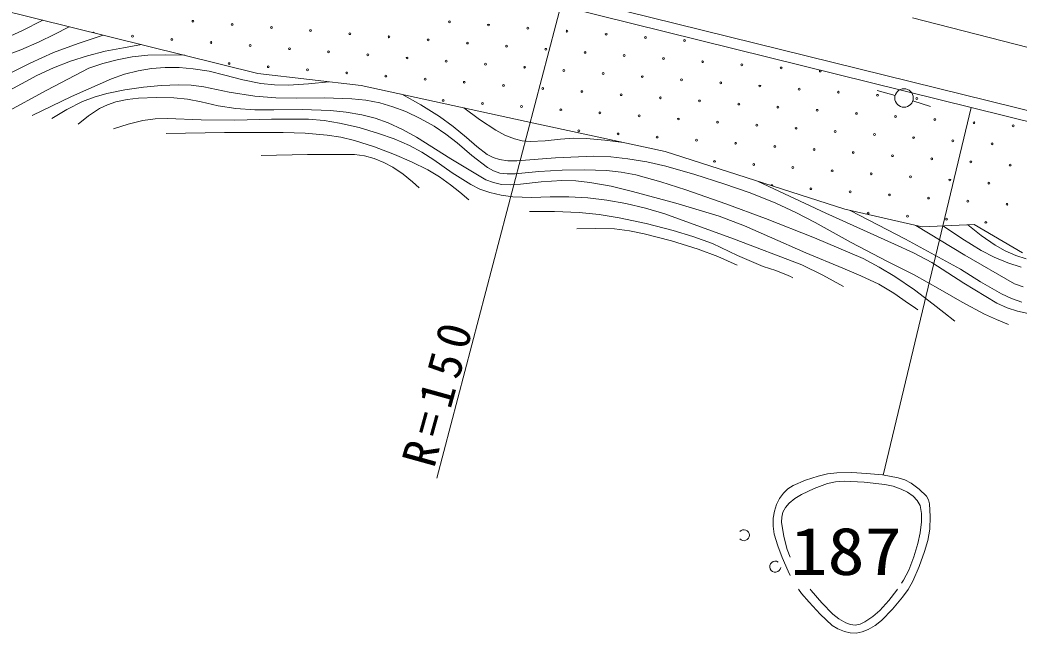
# Model space of a CAD drawing. Units: millimetres, scale not verified. Extents: x 40000 to 680000, y 20000 to 380000.
# Drawn here: x 454148 to 508031, y 242051 to 275094 of the extents above; entities that cross this region are included whole.
import ezdxf
from ezdxf.enums import TextEntityAlignment as Align

# ---------------------------------------------------------------- set-up
doc = ezdxf.new("R2010")
doc.units = ezdxf.units.MM
doc.header["$LTSCALE"] = 1000
doc.linetypes.add('CHAIN', pattern=[18.5, 12, -1.5, 3.5, -1.5])
doc.layers.add('S-BGD', color=7, linetype='Continuous', lineweight=13)
doc.styles.add('ＭＳ ゴシック', font='')
doc.styles.get('ＭＳ ゴシック').set_extended_font_data('MS Gothic')

msp = doc.modelspace()

# ---------------------------------------------------------------- linework, layer by layer
at = {"layer": 'S-BGD'}
for p, q in [((484353, 279779), (476623, 250390)), ((483465, 276397), (520631, 267207)), ((452879, 275693), (466982, 272218)), ((483437, 275824), (520603, 266635)), ((454250, 274507), (455375, 275078)), ((453091, 273982), (454250, 274507)), ((455175, 273922), (455983, 274317)), ((455983, 274317), (456794, 274728)), ((457288, 273826), (458641, 274274)), ((454190, 273482), (455175, 273922)), ((455948, 273337), (457288, 273826)), ((459724, 273599), (460707, 273764)), ((453189, 273101), (454190, 273482)), ((454699, 272772), (455948, 273337)), ((457795, 273168), (458745, 273406)), ((458745, 273406), (459724, 273599)), ((460206, 273100), (461041, 273190)), ((461041, 273190), (462008, 273222)), ((462008, 273222), (462985, 273193)), ((462985, 273193), (463005, 273192)), ((463005, 273192), (463035, 273191)), ((453470, 272149), (454699, 272772)), ((455951, 272511), (456870, 272874)), ((456870, 272874), (457795, 273168)), ((457866, 272493), (458614, 272749)), ((458614, 272749), (459390, 272951)), ((459390, 272951), (460206, 273100)), ((455065, 272098), (455951, 272511)), ((455588, 271320), (457866, 272493)), ((459085, 271927), (459793, 272168)), ((459793, 272168), (460529, 272355)), ((460529, 272355), (461250, 272474)), ((461250, 272474), (461980, 272533)), ((461980, 272533), (462730, 272530)), ((462730, 272530), (463488, 272466)), ((463488, 272466), (464347, 272327)), ((464347, 272327), (465205, 272127)), ((465205, 272127), (466171, 271864)), ((466982, 272218), (472548, 271565)), ((453396, 271195), (455065, 272098)), ((456922, 270964), (459085, 271927)), ((460818, 271474), (461761, 271570)), ((461761, 271570), (462700, 271605)), ((462700, 271605), (463375, 271575)), ((463375, 271575), (464056, 271484)), ((466171, 271864), (467145, 271662)), ((467145, 271662), (467879, 271593)), ((467879, 271593), (468629, 271584)), ((468629, 271584), (469718, 271651)), ((469718, 271651), (470807, 271769)), ((453345, 270098), (455588, 271320)), ((458157, 270939), (458826, 271132)), ((458826, 271132), (459809, 271331)), ((459809, 271331), (460818, 271474)), ((464056, 271484), (465427, 271204)), ((465427, 271204), (466817, 270981)), ((472548, 271565), (481869, 269528)), ((474735, 271087), (475776, 270515)), ((501348, 271028), (500387, 271302)), ((454798, 269953), (456922, 270964)), ((456675, 270264), (457519, 270693)), ((457519, 270693), (458157, 270939)), ((458444, 270319), (458867, 270526)), ((458867, 270526), (459325, 270682)), ((459325, 270682), (459922, 270811)), ((459922, 270811), (460538, 270882)), ((460538, 270882), (461496, 270916)), ((461496, 270916), (462448, 270890)), ((462448, 270890), (463179, 270818)), ((463179, 270818), (463912, 270684)), ((463912, 270684), (464844, 270471)), ((466817, 270981), (467941, 270903)), ((467941, 270903), (469076, 270884)), ((469076, 270884), (470561, 270898)), ((470561, 270898), (472052, 270852)), ((472052, 270852), (472806, 270767)), ((472806, 270767), (473561, 270620)), ((473561, 270620), (474261, 270418)), ((475776, 270515), (476779, 269894)), ((502305, 270737), (503257, 270431)), ((455863, 269783), (456675, 270264)), ((457852, 269921), (458444, 270319)), ((464844, 270471), (465795, 270315)), ((465795, 270315), (466813, 270256)), ((466813, 270256), (467846, 270257)), ((467846, 270257), (469376, 270267)), ((469376, 270267), (470901, 270217)), ((470901, 270217), (471748, 270133)), ((471748, 270133), (472587, 269988)), ((472587, 269988), (473309, 269794)), ((474261, 270418), (474953, 270156)), ((474953, 270156), (475732, 269786)), ((478086, 270355), (478924, 269734)), ((505447, 270382), (500710, 250562)), ((457295, 269473), (457852, 269921)), ((459196, 269225), (459980, 269482)), ((459980, 269482), (460782, 269681)), ((460782, 269681), (461431, 269761)), ((461431, 269761), (462099, 269783)), ((462099, 269783), (463921, 269709)), ((463921, 269709), (465729, 269696)), ((465729, 269696), (467714, 269755)), ((467714, 269755), (469701, 269754)), ((469701, 269754), (470546, 269677)), ((470546, 269677), (471384, 269540)), ((471384, 269540), (472436, 269290)), ((473309, 269794), (474005, 269545)), ((474005, 269545), (474775, 269193)), ((475732, 269786), (476482, 269363)), ((476779, 269894), (477518, 269359)), ((478924, 269734), (479819, 269149)), ((481869, 269528), (488950, 267999)), ((462037, 268981), (465187, 269033)), ((465187, 269033), (468343, 269025)), ((468343, 269025), (469524, 268990)), ((469524, 268990), (470709, 268894)), ((470709, 268894), (471447, 268777)), ((472436, 269290), (473485, 268979)), ((473485, 268979), (474326, 268681)), ((474775, 269193), (475532, 268781)), ((476482, 269363), (477125, 268941)), ((477125, 268941), (477731, 268471)), ((477518, 269359), (478235, 268765)), ((479819, 269149), (480303, 268893)), ((480303, 268893), (480813, 268691)), ((471447, 268777), (472183, 268599)), ((472183, 268599), (473270, 268250)), ((474326, 268681), (475153, 268322)), ((475532, 268781), (477379, 267608)), ((477731, 268471), (478520, 267785)), ((478235, 268765), (478781, 268279)), ((480813, 268691), (481232, 268588)), ((481232, 268588), (481670, 268544)), ((481670, 268544), (482475, 268574)), ((482475, 268574), (483301, 268665)), ((483301, 268665), (484006, 268720)), ((484006, 268720), (484706, 268714)), ((484706, 268714), (485699, 268625)), ((485699, 268625), (486697, 268486)), ((467155, 267791), (469664, 267849)), ((469664, 267849), (472198, 267848)), ((472198, 267848), (472728, 267768)), ((473270, 268250), (474342, 267841)), ((474342, 267841), (475259, 267456)), ((475153, 268322), (475818, 267972)), ((475818, 267972), (476465, 267564)), ((478781, 268279), (479351, 267850)), ((479351, 267850), (479669, 267683)), ((488950, 267999), (498628, 264892)), ((472728, 267768), (473255, 267627)), ((473255, 267627), (473766, 267421)), ((473766, 267421), (474263, 267155)), ((475259, 267456), (476145, 267018)), ((476465, 267564), (477450, 266861)), ((477379, 267608), (479278, 266475)), ((478520, 267785), (479363, 267136)), ((479669, 267683), (480017, 267569)), ((480017, 267569), (480465, 267508)), ((480465, 267508), (480941, 267506)), ((480941, 267506), (483034, 267660)), ((483034, 267660), (485094, 267752)), ((485094, 267752), (486013, 267715)), ((486013, 267715), (486938, 267616)), ((486938, 267616), (487964, 267447)), ((487964, 267447), (488977, 267219)), ((474263, 267155), (474815, 266782)), ((474815, 266782), (475327, 266364)), ((476145, 267018), (476767, 266646)), ((477450, 266861), (478457, 266219)), ((479363, 267136), (479689, 266961)), ((479689, 266961), (480031, 266846)), ((480031, 266846), (480429, 266794)), ((480429, 266794), (480851, 266802)), ((480851, 266802), (482131, 266927)), ((482131, 266927), (483394, 266991)), ((483394, 266991), (484588, 267014)), ((484588, 267014), (485790, 266976)), ((485790, 266976), (486574, 266888)), ((486574, 266888), (487357, 266739)), ((487357, 266739), (488715, 266368)), ((488977, 267219), (490546, 266774)), ((490546, 266774), (492112, 266268)), ((475327, 266364), (475506, 266205)), ((475506, 266205), (475684, 266045)), ((476767, 266646), (477366, 266215)), ((477366, 266215), (477865, 265813)), ((478457, 266219), (478954, 265981)), ((479278, 266475), (479686, 266327)), ((479686, 266327), (480114, 266235)), ((480114, 266235), (480624, 266206)), ((480624, 266206), (481146, 266237)), ((481146, 266237), (482265, 266367)), ((482265, 266367), (483378, 266435)), ((483378, 266435), (484132, 266419)), ((484132, 266419), (484887, 266341)), ((484887, 266341), (486041, 266128)), ((488715, 266368), (490069, 265935)), ((492112, 266268), (493529, 265770)), ((493954, 266393), (497612, 264678)), ((477865, 265813), (478362, 265391)), ((478954, 265981), (479487, 265794)), ((479487, 265794), (480101, 265652)), ((480101, 265652), (480731, 265570)), ((486041, 266128), (487188, 265854)), ((487188, 265854), (489526, 265214)), ((490069, 265935), (492220, 265193)), ((493529, 265770), (494920, 265218)), ((480731, 265570), (481738, 265532)), ((481738, 265532), (482743, 265554)), ((482743, 265554), (483753, 265559)), ((483753, 265559), (484774, 265502)), ((484774, 265502), (485799, 265383)), ((485799, 265383), (486826, 265203)), ((486826, 265203), (487888, 264954)), ((489526, 265214), (491851, 264516)), ((492220, 265193), (494351, 264394)), ((494920, 265218), (495989, 264726)), ((481624, 264765), (482972, 264773)), ((482972, 264773), (484316, 264721)), ((484316, 264721), (485388, 264604)), ((485388, 264604), (486463, 264425)), ((487888, 264954), (488930, 264648)), ((488930, 264648), (492640, 263298)), ((495989, 264726), (497041, 264176)), ((497612, 264678), (501309, 263012)), ((498628, 264892), (502806, 263937)), ((498915, 264827), (501914, 263275)), ((486463, 264425), (487922, 264117)), ((487922, 264117), (489374, 263748)), ((491851, 264516), (493221, 263993)), ((494351, 264394), (496997, 263343)), ((497041, 264176), (498980, 263100)), ((502806, 263937), (505609, 264065)), ((505271, 264049), (505987, 263476)), ((505609, 264065), (508220, 262536)), ((484186, 263831), (485194, 263862)), ((485194, 263862), (486207, 263833)), ((486207, 263833), (487016, 263731)), ((487016, 263731), (487819, 263570)), ((487819, 263570), (489283, 263186)), ((489374, 263748), (490446, 263423)), ((493221, 263993), (494570, 263414)), ((502474, 264013), (505110, 262424)), ((503953, 263989), (504949, 263312)), ((489283, 263186), (490722, 262746)), ((490446, 263423), (491506, 263038)), ((491506, 263038), (492856, 262393)), ((492640, 263298), (496320, 261894)), ((494570, 263414), (496536, 262538)), ((496997, 263343), (499629, 262232)), ((498980, 263100), (500946, 262076)), ((501309, 263012), (502337, 262541)), ((501914, 263275), (504882, 261671)), ((504949, 263312), (505993, 262676)), ((505987, 263476), (506739, 262951)), ((506739, 262951), (507281, 262650)), ((490722, 262746), (491781, 262341)), ((496536, 262538), (498528, 261715)), ((502337, 262541), (503335, 262017)), ((505110, 262424), (507792, 260877)), ((505993, 262676), (506699, 262314)), ((507281, 262650), (507858, 262397)), ((491781, 262341), (492828, 261877)), ((492856, 262393), (494223, 261806)), ((496320, 261894), (497447, 261336)), ((499629, 262232), (500496, 261779)), ((500946, 262076), (502369, 261351)), ((503335, 262017), (505056, 260902)), ((506699, 262314), (507435, 262003)), ((507435, 262003), (508155, 261772)), ((507858, 262397), (508417, 262219)), ((494223, 261806), (494909, 261591)), ((494909, 261591), (495581, 261316)), ((497447, 261336), (498568, 260736)), ((498528, 261715), (499507, 261311)), ((500496, 261779), (501342, 261267)), ((502369, 261351), (503774, 260567)), ((504882, 261671), (505962, 260976)), ((495581, 261316), (495698, 261262)), ((495698, 261262), (495825, 261204)), ((499507, 261311), (500466, 260849)), ((500466, 260849), (501287, 260362)), ((501342, 261267), (502390, 260549)), ((505056, 260902), (506835, 259822)), ((505962, 260976), (507084, 260326)), ((507792, 260877), (508260, 260708)), ((501287, 260362), (502079, 259821)), ((502390, 260549), (503403, 259782)), ((503774, 260567), (504959, 259879)), ((507084, 260326), (507623, 260079)), ((502079, 259821), (502323, 259646)), ((503403, 259782), (503982, 259323)), ((504959, 259879), (506171, 259246)), ((506835, 259822), (507387, 259578)), ((507623, 260079), (508188, 259886)), ((502323, 259646), (502575, 259465)), ((503982, 259323), (504565, 258852)), ((506171, 259246), (506817, 258957)), ((507387, 259578), (507955, 259393)), ((507955, 259393), (508516, 259280)), ((506817, 258957), (507470, 258684)), ((497694, 250627), (497196, 250502)), ((498197, 250691), (497694, 250627)), ((499007, 250704), (498197, 250691)), ((499809, 250656), (499007, 250704)), ((500661, 250568), (499809, 250656)), ((501504, 250420), (500661, 250568)), ((496508, 250281), (495843, 250003)), ((497196, 250502), (496508, 250281)), ((496987, 249842), (497694, 250107)), ((497694, 250107), (498138, 250198)), ((498138, 250198), (498592, 250230)), ((498592, 250230), (499688, 250173)), ((499688, 250173), (500790, 250054)), ((500790, 250054), (501239, 249965)), ((501873, 250302), (501504, 250420)), ((502216, 250128), (501873, 250302)), ((502641, 249803), (502216, 250128)), ((495325, 249591), (495110, 249302)), ((495569, 249824), (495325, 249591)), ((495843, 250003), (495569, 249824)), ((495948, 249306), (496298, 249519)), ((496298, 249519), (496987, 249842)), ((501239, 249965), (501683, 249813)), ((501683, 249813), (502013, 249643)), ((502013, 249643), (502316, 249418)), ((503037, 249422), (502641, 249803)), ((494949, 248984), (494835, 248626)), ((495110, 249302), (494949, 248984)), ((495434, 248810), (495633, 249043)), ((495633, 249043), (495948, 249306)), ((502316, 249418), (502537, 249189)), ((502537, 249189), (502703, 248931)), ((503151, 249230), (503037, 249422)), ((503205, 249022), (503151, 249230)), ((503242, 248324), (503205, 249022)), ((494835, 248626), (494778, 248240)), ((495230, 248295), (495295, 248559)), ((495295, 248559), (495434, 248810)), ((502703, 248931), (502766, 248491)), ((502766, 248491), (502769, 248043)), ((494778, 248240), (494775, 247811)), ((495226, 248017), (495230, 248295)), ((495349, 247259), (495226, 248017)), ((502769, 248043), (502699, 247451)), ((503218, 247654), (503242, 248324)), ((494775, 247811), (494833, 247375)), ((494833, 247375), (495015, 246741)), ((502699, 247451), (502571, 246870)), ((503107, 247036), (503218, 247654)), ((495523, 246552), (495349, 247259)), ((502571, 246870), (502359, 246152)), ((502939, 246440), (503107, 247036)), ((495015, 246741), (495258, 246115)), ((495693, 246134), (495523, 246552)), ((502649, 245628), (502939, 246440)), ((495258, 246115), (495573, 245384)), ((502359, 246152), (502088, 245445)), ((495573, 245384), (495693, 245156)), ((502088, 245445), (501797, 244891)), ((502309, 244853), (502649, 245628)), ((501797, 244891), (501693, 244732)), ((502051, 244395), (502309, 244853)), ((496143, 244410), (496305, 244189)), ((496305, 244189), (496721, 243722)), ((496826, 244344), (496775, 244410)), ((497390, 243680), (496826, 244344)), ((501449, 244360), (501009, 243796)), ((501482, 244410), (501449, 244360)), ((501749, 243979), (502051, 244395)), ((496721, 243722), (497314, 243067)), ((497984, 243072), (497390, 243680)), ((501009, 243796), (500518, 243266)), ((501199, 243328), (501749, 243979)), ((497314, 243067), (497946, 242459)), ((498314, 242811), (497984, 243072)), ((500518, 243266), (500141, 242937)), ((500605, 242721), (501199, 243328)), ((498682, 242595), (498314, 242811)), ((498938, 242506), (498682, 242595)), ((499188, 242480), (498938, 242506)), ((499463, 242534), (499197, 242480)), ((499712, 242645), (499463, 242534)), ((500141, 242937), (499712, 242645)), ((500270, 242454), (500605, 242721)), ((497946, 242459), (498261, 242268)), ((498261, 242268), (498613, 242127)), ((498613, 242127), (498931, 242059)), ((498931, 242059), (499251, 242051)), ((499251, 242051), (499576, 242112)), ((499576, 242112), (499896, 242236)), ((499896, 242236), (500270, 242454))]:
    msp.add_line(p, q, dxfattribs=at)
at = {"layer": 'S-BGD', "linetype": 'CHAIN'}
msp.add_line((484353, 279779), (521434, 270317), dxfattribs=at)
at = {"layer": 'S-BGD'}
for centre, radius in [((463477, 275024), 49.7), ((465592, 274856), 49.7), ((477307, 274992), 49.7), ((479421, 274824), 49.7), ((460221, 274218), 49.7), ((467707, 274689), 49.7), ((469821, 274521), 49.7), ((471936, 274353), 49.7), ((481536, 274657), 49.7), ((483651, 274489), 49.7), ((485765, 274321), 49.7), ((462336, 274050), 49.7), ((464451, 273883), 49.7), ((466566, 273715), 49.7), ((474051, 274186), 49.7), ((476165, 274018), 49.7), ((478280, 273851), 49.7), ((480395, 273683), 49.7), ((487880, 274154), 49.7), ((489995, 273986), 49.7), ((468680, 273547), 49.7), ((470795, 273380), 49.7), ((472910, 273212), 49.7), ((482509, 273515), 49.7), ((484624, 273348), 49.7), ((486739, 273180), 49.7), ((465424, 272742), 49.7), ((475024, 273045), 49.7), ((477139, 272877), 49.7), ((479254, 272709), 49.7), ((488854, 273013), 49.7), ((490968, 272845), 49.7), ((493083, 272677), 49.7), ((467539, 272574), 49.7), ((469654, 272406), 49.7), ((471768, 272239), 49.7), ((473883, 272071), 49.7), ((481368, 272542), 49.7), ((483483, 272374), 49.7), ((485598, 272207), 49.7), ((495198, 272510), 49.7), ((497312, 272342), 49.7), ((475998, 271904), 49.7), ((478112, 271736), 49.7), ((480227, 271568), 49.7), ((487712, 272039), 49.7), ((489827, 271871), 49.7), ((491942, 271704), 49.7), ((494056, 271536), 49.7), ((482342, 271401), 49.7), ((484457, 271233), 49.7), ((486571, 271066), 49.7), ((496171, 271369), 49.7), ((498286, 271201), 49.7), ((500401, 271034), 49.7), ((501829, 270890), 498), ((476971, 270762), 49.7), ((479086, 270595), 49.7), ((488686, 270898), 49.7), ((490801, 270730), 49.7), ((492915, 270563), 49.7), ((502515, 270866), 49.7), ((481201, 270427), 49.7), ((483315, 270260), 49.7), ((485430, 270092), 49.7), ((487545, 269924), 49.7), ((495030, 270395), 49.7), ((497145, 270228), 49.7), ((499259, 270060), 49.7), ((489660, 269757), 49.7), ((491774, 269589), 49.7), ((493889, 269422), 49.7), ((501374, 269892), 49.7), ((503489, 269725), 49.7), ((505603, 269557), 49.7), ((507718, 269390), 49.7), ((484289, 269118), 49.7), ((486404, 268951), 49.7), ((496004, 269254), 49.7), ((498118, 269086), 49.7), ((500233, 268919), 49.7), ((488518, 268783), 49.7), ((490633, 268616), 49.7), ((492748, 268448), 49.7), ((502348, 268751), 49.7), ((504462, 268584), 49.7), ((506577, 268416), 49.7), ((494862, 268280), 49.7), ((496977, 268113), 49.7), ((499092, 267945), 49.7), ((501206, 267778), 49.7), ((491607, 267475), 49.7), ((493721, 267307), 49.7), ((503321, 267610), 49.7), ((505436, 267442), 49.7), ((507551, 267275), 49.7), ((495836, 267139), 49.7), ((497951, 266972), 49.7), ((500065, 266804), 49.7), ((502180, 266637), 49.7), ((504295, 266469), 49.7), ((506409, 266301), 49.7), ((496810, 265998), 49.7), ((498924, 265831), 49.7), ((501039, 265663), 49.7), ((503154, 265495), 49.7), ((505268, 265328), 49.7), ((507383, 265160), 49.7), ((499898, 264689), 49.7), ((502012, 264522), 49.7), ((504127, 264354), 49.7), ((506242, 264187), 49.7)]:
    msp.add_circle(centre, radius, dxfattribs=at)
for centre, radius, start, end in [((458107, 274385), 49.7, 8.7293, 143.5893), ((494695, 266166), 49.7, 330.2874, 174.1137), ((493188, 247324), 298, 223.0329, 136.9671), ((494885, 245627), 298, 57.4027, 350.388)]:
    msp.add_arc(centre, radius, start, end, dxfattribs=at)

# ---------------------------------------------------------------- texts
at = {"layer": 'S-BGD', "style": 'ＭＳ ゴシック', "width": 1.15}
msp.add_text('187', height=2566, dxfattribs=at).set_placement((495693, 244410), align=Align.BOTTOM_LEFT)
at = {"layer": 'S-BGD', "insert": (476511, 250882), "char_height": 1833, "attachment_point": 7, "rotation": 74.5, "style": 'ＭＳ ゴシック'}
msp.add_mtext('\\T1.32;R=150', dxfattribs=at)

doc.saveas('drawing.dxf')
